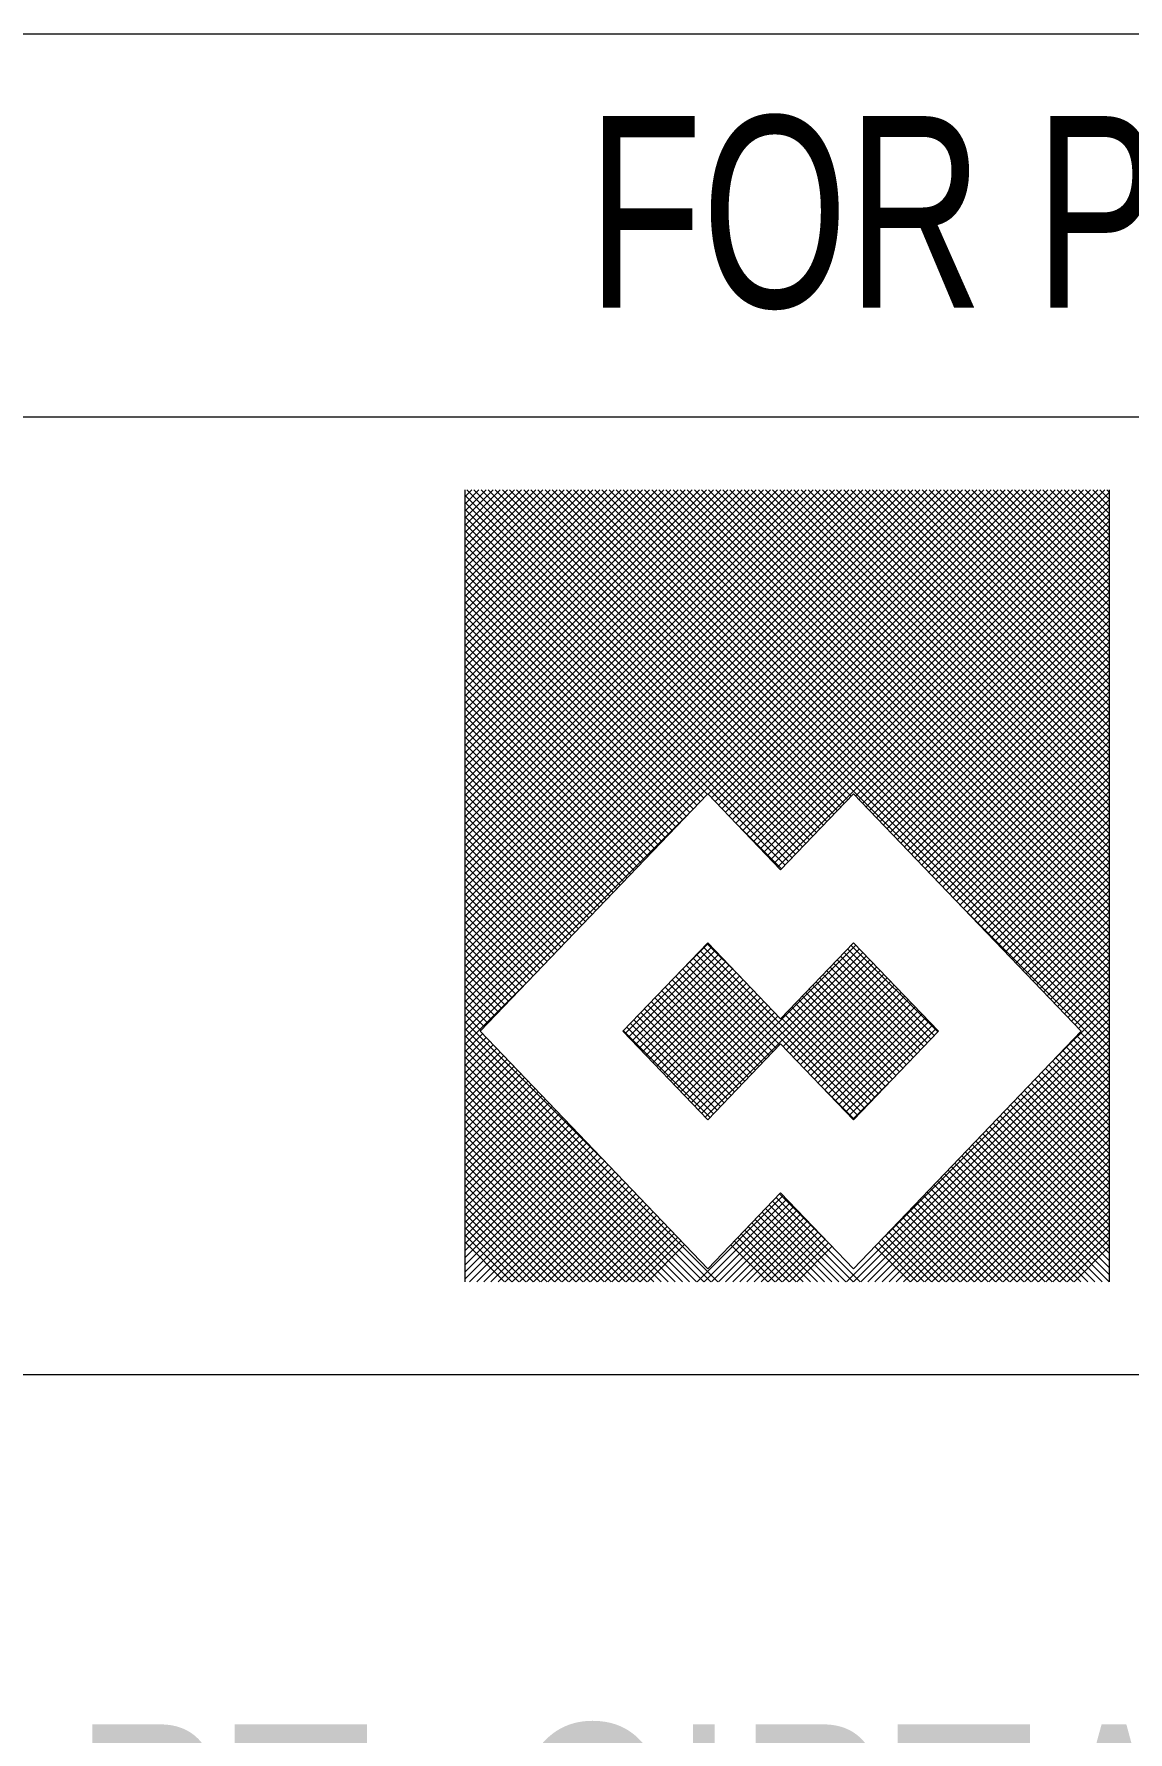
# Model space of a CAD drawing. Header units: centimetres. Extents: x 17259 to 54652, y 10858 to 53453.
# Drawn here: x 22567.2 to 22738, y 11702.5 to 11967.6 of the extents above; entities that cross this region are included whole.
import ezdxf
from ezdxf.enums import TextEntityAlignment as Align

# ---------------------------------------------------------------- set-up
doc = ezdxf.new("R2010")
doc.units = ezdxf.units.CM
doc.header["$MEASUREMENT"] = 0
doc.layers.add('Etiket', color=7, linetype='Continuous', lineweight=5)
doc.layers.add('Etiket-Text-List1', color=3, linetype='Continuous')
doc.layers.add('Etiket-Text-List2', color=1, linetype='Continuous')
doc.styles.get("Standard").update_dxf_attribs({"font": 'arial.ttf'})

# ---------------------------------------------------------------- blocks, each defined once
blk = doc.blocks.new('A$C6CDB76E5')
at = {"lineweight": 15}
for p, q in [((-196.161, 157.091), (0, 157.091)), ((-196.161, 147.283), (0, 147.283)), ((-196.161, 122.763), (0, 122.763))]:
    blk.add_line(p, q, dxfattribs=at)
at = {"layer": 'Etiket-Text-List1', "lineweight": 9, "width": 0.7}
for tag, p in [('1:XXXX', (-155.994, 30.993)), ('EN', (-155.994, 23.637)), ('DD/MM/YY', (-131.282, 23.637)), ('1', (-10.349, 19.103)), ('EN', (-155.994, 16.281)), ('DD/MM/YY', (-131.282, 16.281)), ('DD/MM/YY', (-131.282, 8.925)), ('EN', (-155.847, 8.925)), ('DD/MM/YY', (-131.282, 1.569)), ('EN', (-155.701, 1.569))]:
    blk.add_attdef(tag, p, '', height=3.923, dxfattribs=at)
at = {"layer": 'Etiket-Text-List2', "lineweight": 13, "width": 0.7}
for tag, height, p in [('FOR FABRICATION', 4.904, (-94.561, 150.086)), ('CLIENT_NAME', 6.13, (-94.083, 107.67)), ('PROJECT_1', 4.904, (-94.083, 87.492)), ('PROJECT_2', 4.904, (-94.083, 79.166)), ('DRAWING_TITLE1', 6.13, (-94.083, 59.035)), ('DRAWING_TITLE2', 6.13, (-94.083, 49.895)), ('DRAWING_TITLE3', 6.13, (-94.083, 40.104)), ('LDP-X-XXX-AR-01', 6.13, (-62.012, 12.67))]:
    blk.add_attdef(tag, text='', height=height, dxfattribs=at).set_placement(p, align=Align.CENTER)
blk = doc.blocks.new('LOGO WAM')
at = {"color": 2, "lineweight": 18}
for p, q in [((564069.2, -507431.3), (567176.2, -504324.4)), ((564069.2, -507390.4), (567135.3, -504324.4)), ((564069.2, -507349.4), (567094.3, -504324.4)), ((564069.2, -507308.5), (567053.4, -504324.4)), ((564069.2, -507267.6), (567012.5, -504324.4)), ((564069.2, -507226.7), (566971.6, -504324.4)), ((564069.2, -507185.8), (566930.7, -504324.4)), ((564069.2, -507144.9), (566889.8, -504324.4)), ((564069.2, -507103.9), (566848.8, -504324.4)), ((564069.2, -507063), (566807.9, -504324.4)), ((564069.2, -507022.1), (566767, -504324.4)), ((564069.2, -506981.2), (566726.1, -504324.4)), ((564069.2, -506940.3), (566685.2, -504324.4)), ((564069.2, -506899.4), (566644.3, -504324.4)), ((564069.2, -506858.4), (566603.3, -504324.4)), ((564069.2, -506817.5), (566562.4, -504324.4)), ((564069.2, -506776.6), (566521.5, -504324.4)), ((564069.2, -506735.7), (566480.6, -504324.4)), ((564069.2, -506694.8), (566439.7, -504324.4)), ((564069.2, -506653.9), (566398.8, -504324.4)), ((564069.2, -506612.9), (566357.8, -504324.4)), ((564069.2, -506572), (566316.9, -504324.4)), ((564069.2, -506531.1), (566276, -504324.4)), ((564069.2, -506490.2), (566235.1, -504324.4)), ((564069.2, -506449.3), (566194.2, -504324.4)), ((564069.2, -506408.4), (566153.3, -504324.4)), ((564069.2, -506367.4), (566112.3, -504324.4)), ((564069.2, -506326.5), (566071.4, -504324.4)), ((564069.2, -506285.6), (566030.5, -504324.4)), ((564069.2, -506244.7), (565989.6, -504324.4)), ((564069.2, -506203.8), (565948.7, -504324.4)), ((564069.2, -506162.9), (565907.8, -504324.4)), ((564069.2, -506122), (565866.8, -504324.4)), ((564069.2, -506081), (565825.9, -504324.4)), ((564069.2, -506040.1), (565785, -504324.4)), ((564069.2, -505999.2), (565744.1, -504324.4)), ((564069.2, -505958.3), (565703.2, -504324.4)), ((564069.2, -505917.4), (565662.3, -504324.4)), ((564069.2, -505876.5), (565621.4, -504324.4)), ((564069.2, -505835.5), (565580.4, -504324.4)), ((564069.2, -505794.6), (565539.5, -504324.4)), ((564069.2, -505753.7), (565498.6, -504324.4)), ((564069.2, -505712.8), (565457.7, -504324.4)), ((564069.2, -505671.9), (565416.8, -504324.4)), ((564069.2, -505631), (565375.9, -504324.4)), ((564069.2, -505590), (565334.9, -504324.4)), ((564069.2, -505549.1), (565294, -504324.4)), ((564069.2, -505508.2), (565253.1, -504324.4)), ((564069.2, -505467.3), (565212.2, -504324.4)), ((564069.2, -505426.4), (565171.3, -504324.4)), ((564069.2, -505385.5), (565130.4, -504324.4)), ((564069.2, -505344.5), (565089.4, -504324.4)), ((564069.2, -505303.6), (565048.5, -504324.4)), ((564069.2, -505262.7), (565007.6, -504324.4)), ((564069.2, -505221.8), (564966.7, -504324.4)), ((564069.2, -505180.9), (564925.8, -504324.4)), ((564069.2, -505140), (564884.9, -504324.4)), ((564069.2, -505099), (564843.9, -504324.4)), ((564069.2, -505058.1), (564803, -504324.4)), ((564069.2, -505017.2), (564762.1, -504324.4)), ((564069.2, -504976.3), (564721.2, -504324.4)), ((564069.2, -504935.4), (564680.3, -504324.4)), ((564069.2, -504894.5), (564639.4, -504324.4)), ((564069.2, -504853.5), (564598.4, -504324.4)), ((564069.2, -504812.6), (564557.5, -504324.4)), ((564069.2, -504771.7), (564516.6, -504324.4)), ((564069.2, -504730.8), (564475.7, -504324.4)), ((564069.2, -504689.9), (564434.8, -504324.4)), ((564069.2, -504649), (564393.9, -504324.4)), ((564069.2, -504608), (564352.9, -504324.4)), ((564069.2, -504567.1), (564312, -504324.4)), ((564069.2, -504526.2), (564271.1, -504324.4)), ((564069.2, -504485.3), (564230.2, -504324.4)), ((564069.2, -504444.4), (564189.3, -504324.4)), ((564069.2, -504403.5), (564148.4, -504324.4)), ((564069.2, -504362.6), (564107.4, -504324.4)), ((566070, -506315.6), (564078.8, -504324.4)), ((566090.1, -506294.7), (564119.7, -504324.4)), ((566110.1, -506273.8), (564160.6, -504324.4)), ((566130.1, -506252.9), (564201.5, -504324.4)), ((566150.1, -506232), (564242.4, -504324.4)), ((566170.1, -506211.1), (564283.3, -504324.4)), ((566190.1, -506190.2), (564324.3, -504324.4)), ((566210.1, -506169.3), (564365.2, -504324.4)), ((566230.2, -506148.4), (564406.1, -504324.4)), ((566250.2, -506127.5), (564447, -504324.4)), ((566270.2, -506106.6), (564487.9, -504324.4)), ((566290.2, -506085.7), (564528.8, -504324.4)), ((567774.1, -507528.7), (564569.8, -504324.4)), ((567774.1, -507487.8), (564610.7, -504324.4)), ((567774.1, -507446.9), (564651.6, -504324.4)), ((567774.1, -507406), (564692.5, -504324.4)), ((567774.1, -507365.1), (564733.4, -504324.4)), ((567774.1, -507324.2), (564774.3, -504324.4)), ((567774.1, -507283.2), (564815.3, -504324.4)), ((567774.1, -507242.3), (564856.2, -504324.4)), ((567774.1, -507201.4), (564897.1, -504324.4)), ((567774.1, -507160.5), (564938, -504324.4)), ((567774.1, -507119.6), (564978.9, -504324.4)), ((567774.1, -507078.7), (565019.8, -504324.4)), ((567774.1, -507037.7), (565060.8, -504324.4)), ((567774.1, -506996.8), (565101.7, -504324.4)), ((567774.1, -506955.9), (565142.6, -504324.4)), ((567774.1, -506915), (565183.5, -504324.4)), ((567774.1, -506874.1), (565224.4, -504324.4)), ((567774.1, -506833.2), (565265.3, -504324.4)), ((567774.1, -506792.2), (565306.3, -504324.4)), ((567774.1, -506751.3), (565347.2, -504324.4)), ((567774.1, -506710.4), (565388.1, -504324.4)), ((567774.1, -506669.5), (565429, -504324.4)), ((565467.1, -506074.3), (567217.1, -504324.4)), ((567774.1, -506628.6), (565469.9, -504324.4)), ((565487.1, -506095.2), (567258, -504324.4)), ((565507.2, -506116.1), (567298.9, -504324.4)), ((567774.1, -506587.7), (565510.8, -504324.4)), ((565527.2, -506137), (567339.8, -504324.4)), ((565547.2, -506157.9), (567380.8, -504324.4)), ((567774.1, -506546.7), (565551.8, -504324.4)), ((565567.2, -506178.8), (567421.7, -504324.4)), ((565587.2, -506199.7), (567462.6, -504324.4)), ((567774.1, -506505.8), (565592.7, -504324.4)), ((565607.2, -506220.6), (567503.5, -504324.4)), ((565627.3, -506241.5), (567544.4, -504324.4)), ((567774.1, -506464.9), (565633.6, -504324.4)), ((565647.3, -506262.4), (567585.3, -504324.4)), ((565667.3, -506283.3), (567626.2, -504324.4)), ((567774.1, -506424), (565674.5, -504324.4)), ((565687.3, -506304.2), (567667.2, -504324.4)), ((565707.3, -506325.1), (567708.1, -504324.4)), ((567774.1, -506383.1), (565715.4, -504324.4)), ((565727.3, -506346), (567749, -504324.4)), ((567774.1, -506342.2), (565756.3, -504324.4)), ((567774.1, -506301.2), (565797.3, -504324.4)), ((567774.1, -506260.3), (565838.2, -504324.4)), ((567774.1, -506219.4), (565879.1, -504324.4)), ((567774.1, -506178.5), (565920, -504324.4)), ((567774.1, -506137.6), (565960.9, -504324.4)), ((567774.1, -506096.7), (566001.8, -504324.4)), ((567774.1, -506055.7), (566042.8, -504324.4)), ((567774.1, -506014.8), (566083.7, -504324.4)), ((567774.1, -505973.9), (566124.6, -504324.4)), ((567774.1, -505933), (566165.5, -504324.4)), ((567774.1, -505892.1), (566206.4, -504324.4)), ((567774.1, -505851.2), (566247.3, -504324.4)), ((567774.1, -505810.3), (566288.2, -504324.4)), ((567774.1, -505769.3), (566329.2, -504324.4)), ((567774.1, -505728.4), (566370.1, -504324.4)), ((567774.1, -505687.5), (566411, -504324.4)), ((567774.1, -505646.6), (566451.9, -504324.4)), ((567774.1, -505605.7), (566492.8, -504324.4)), ((567774.1, -505564.8), (566533.7, -504324.4)), ((567774.1, -505523.8), (566574.7, -504324.4)), ((567774.1, -505482.9), (566615.6, -504324.4)), ((567774.1, -505442), (566656.5, -504324.4)), ((567774.1, -505401.1), (566697.4, -504324.4)), ((567774.1, -505360.2), (566738.3, -504324.4)), ((567774.1, -505319.3), (566779.2, -504324.4)), ((567774.1, -505278.3), (566820.2, -504324.4)), ((567774.1, -505237.4), (566861.1, -504324.4)), ((567774.1, -505196.5), (566902, -504324.4)), ((567774.1, -505155.6), (566942.9, -504324.4)), ((567774.1, -505114.7), (566983.8, -504324.4)), ((567774.1, -505073.8), (567024.7, -504324.4)), ((567774.1, -505032.8), (567065.7, -504324.4)), ((567774.1, -504991.9), (567106.6, -504324.4)), ((567774.1, -504951), (567147.5, -504324.4)), ((567774.1, -504910.1), (567188.4, -504324.4)), ((567774.1, -504869.2), (567229.3, -504324.4)), ((567774.1, -504828.3), (567270.2, -504324.4)), ((567774.1, -504787.3), (567311.2, -504324.4)), ((567774.1, -504746.4), (567352.1, -504324.4)), ((567774.1, -504705.5), (567393, -504324.4)), ((567774.1, -504664.6), (567433.9, -504324.4)), ((567774.1, -504623.7), (567474.8, -504324.4)), ((567774.1, -504582.8), (567515.7, -504324.4)), ((567774.1, -504541.8), (567556.7, -504324.4)), ((567774.1, -504500.9), (567597.6, -504324.4)), ((567774.1, -504460), (567638.5, -504324.4)), ((567774.1, -504419.1), (567679.4, -504324.4)), ((567774.1, -504378.2), (567720.3, -504324.4)), ((567774.1, -504337.3), (567761.2, -504324.4)), ((566050, -506336.5), (564069.2, -504355.7)), ((566030, -506357.4), (564069.2, -504396.7)), ((565747.4, -506366.9), (567774.1, -504340.1)), ((565767.4, -506387.8), (567774.1, -504381)), ((565787.4, -506408.7), (567774.1, -504421.9)), ((566010, -506378.3), (564069.2, -504437.6)), ((565990, -506399.2), (564069.2, -504478.5)), ((565970, -506420.1), (564069.2, -504519.4)), ((565807.4, -506429.6), (567774.1, -504462.9)), ((565827.4, -506450.5), (567774.1, -504503.8)), ((565949.9, -506441), (564069.2, -504560.3)), ((565929.9, -506461.9), (564069.2, -504601.2)), ((565847.4, -506471.4), (567774.1, -504544.7)), ((565867.4, -506492.3), (567774.1, -504585.6)), ((565909.9, -506482.8), (564069.2, -504642.2)), ((565461.3, -506075.1), (564069.2, -504683.1)), ((566316, -506084.6), (567774.1, -504626.5)), ((566336.1, -506105.5), (567774.1, -504667.4)), ((566356.1, -506126.4), (567774.1, -504708.4)), ((565441.3, -506096), (564069.2, -504724)), ((565421.3, -506116.9), (564069.2, -504764.9)), ((565401.3, -506137.8), (564069.2, -504805.8)), ((566376.1, -506147.3), (567774.1, -504749.3)), ((566396.1, -506168.2), (567774.1, -504790.2)), ((565381.2, -506158.7), (564069.2, -504846.7)), ((565361.2, -506179.6), (564069.2, -504887.7)), ((566416.1, -506189.1), (567774.1, -504831.1)), ((566436.1, -506210), (567774.1, -504872)), ((566456.2, -506230.9), (567774.1, -504912.9)), ((565341.2, -506200.5), (564069.2, -504928.6)), ((565321.2, -506221.4), (564069.2, -504969.5)), ((565301.2, -506242.3), (564069.2, -505010.4)), ((566476.2, -506251.8), (567774.1, -504953.9)), ((566496.2, -506272.7), (567774.1, -504994.8)), ((565281.2, -506263.2), (564069.2, -505051.3)), ((565261.1, -506284.1), (564069.2, -505092.2)), ((566516.2, -506293.6), (567774.1, -505035.7)), ((566536.2, -506314.5), (567774.1, -505076.6)), ((565241.1, -506305), (564069.2, -505133.2)), ((565221.1, -506325.9), (564069.2, -505174.1)), ((566556.2, -506335.4), (567774.1, -505117.5)), ((566576.3, -506356.3), (567774.1, -505158.4)), ((566596.3, -506377.2), (567774.1, -505199.4)), ((565201.1, -506346.8), (564069.2, -505215)), ((565181.1, -506367.7), (564069.2, -505255.9)), ((565161.1, -506388.6), (564069.2, -505296.8)), ((566616.3, -506398.1), (567774.1, -505240.3)), ((566636.3, -506419), (567774.1, -505281.2)), ((565141.1, -506409.5), (564069.2, -505337.7)), ((565121, -506430.4), (564069.2, -505378.7)), ((566656.3, -506439.9), (567774.1, -505322.1)), ((566676.3, -506460.8), (567774.1, -505363)), ((566696.3, -506481.7), (567774.1, -505403.9)), ((565101, -506451.3), (564069.2, -505419.6)), ((565081, -506472.2), (564069.2, -505460.5)), ((565061, -506493.1), (564069.2, -505501.4)), ((566716.4, -506502.6), (567774.1, -505444.9)), ((566736.4, -506523.5), (567774.1, -505485.8)), ((565041, -506514), (564069.2, -505542.3)), ((565021, -506534.9), (564069.2, -505583.2)), ((566756.4, -506544.4), (567774.1, -505526.7)), ((566776.4, -506565.3), (567774.1, -505567.6)), ((565000.9, -506555.8), (564069.2, -505624.2)), ((564980.9, -506576.7), (564069.2, -505665.1)), ((566796.4, -506586.2), (567774.1, -505608.5)), ((566816.4, -506607.1), (567774.1, -505649.4)), ((566836.5, -506628), (567774.1, -505690.4)), ((564960.9, -506597.6), (564069.2, -505706)), ((564940.9, -506618.5), (564069.2, -505746.9)), ((564920.9, -506639.4), (564069.2, -505787.8)), ((566856.5, -506648.9), (567774.1, -505731.3)), ((566876.5, -506669.8), (567774.1, -505772.2)), ((564900.9, -506660.3), (564069.2, -505828.7)), ((564880.8, -506681.2), (564069.2, -505869.6)), ((566896.5, -506690.7), (567774.1, -505813.1)), ((566916.5, -506711.6), (567774.1, -505854)), ((564860.8, -506702.1), (564069.2, -505910.6)), ((564840.8, -506723), (564069.2, -505951.5)), ((566936.5, -506732.5), (567774.1, -505894.9)), ((566956.6, -506753.4), (567774.1, -505935.9)), ((566976.6, -506774.3), (567774.1, -505976.8)), ((564820.8, -506743.9), (564069.2, -505992.4)), ((564800.8, -506764.8), (564069.2, -506033.3)), ((564780.8, -506785.8), (564069.2, -506074.2)), ((566996.6, -506795.2), (567774.1, -506017.7)), ((567016.6, -506816.1), (567774.1, -506058.6)), ((564760.8, -506806.7), (564069.2, -506115.1)), ((564740.7, -506827.6), (564069.2, -506156.1)), ((567036.6, -506837), (567774.1, -506099.5)), ((567056.6, -506857.9), (567774.1, -506140.4)), ((567076.6, -506878.8), (567774.1, -506181.3)), ((564069.2, -507472.2), (565348.2, -506193.2)), ((564720.7, -506848.5), (564069.2, -506197)), ((564700.7, -506869.4), (564069.2, -506237.9)), ((564680.7, -506890.3), (564069.2, -506278.8)), ((565889.9, -506503.7), (565617.6, -506231.4)), ((567096.7, -506899.7), (567774.1, -506222.3)), ((567116.7, -506920.6), (567774.1, -506263.2)), ((564660.7, -506911.2), (564069.2, -506319.7)), ((564640.7, -506932.1), (564069.2, -506360.6)), ((567136.7, -506941.6), (567774.1, -506304.1)), ((567156.7, -506962.5), (567774.1, -506345)), ((564620.6, -506953), (564069.2, -506401.6)), ((564600.6, -506973.9), (564069.2, -506442.5)), ((567176.7, -506983.4), (567774.1, -506385.9)), ((567196.7, -507004.3), (567774.1, -506426.8)), ((567216.8, -507025.2), (567774.1, -506467.8)), ((564580.6, -506994.8), (564069.2, -506483.4)), ((564560.6, -507015.7), (564069.2, -506524.3)), ((564540.6, -507036.6), (564069.2, -506565.2)), ((567236.8, -507046.1), (567774.1, -506508.7)), ((567256.8, -507067), (567774.1, -506549.6)), ((564520.6, -507057.5), (564069.2, -506606.1)), ((564500.5, -507078.4), (564069.2, -506647.1)), ((567276.8, -507087.9), (567774.1, -506590.5)), ((567296.8, -507108.8), (567774.1, -506631.4)), ((567316.8, -507129.7), (567774.1, -506672.3)), ((564480.5, -507099.3), (564069.2, -506688)), ((564460.5, -507120.2), (564069.2, -506728.9)), ((564440.5, -507141.1), (564069.2, -506769.8)), ((567774.1, -507569.7), (566925.2, -506720.7)), ((567336.9, -507150.6), (567774.1, -506713.3)), ((567356.9, -507171.5), (567774.1, -506754.2)), ((564420.5, -507162), (564069.2, -506810.7)), ((564400.5, -507182.9), (564069.2, -506851.6)), ((567376.9, -507192.4), (567774.1, -506795.1)), ((567396.9, -507213.3), (567774.1, -506836)), ((564380.5, -507203.8), (564069.2, -506892.6)), ((564360.4, -507224.7), (564069.2, -506933.5)), ((564989.5, -507452.1), (565488, -506953.6)), ((565309.3, -507091.4), (565468, -506932.7)), ((565389.8, -507870.1), (566316.9, -506943)), ((565409.8, -507891), (566336.9, -506963.9)), ((566367.5, -507881.5), (565440.4, -506954.4)), ((565656.6, -507129.6), (565460.5, -506933.5)), ((566767.9, -507463.5), (566269.4, -506965)), ((566787.9, -507442.6), (566289.4, -506944.1)), ((567416.9, -507234.2), (567774.1, -506876.9)), ((567436.9, -507255.1), (567774.1, -506917.8)), ((567456.9, -507276), (567774.1, -506958.8)), ((564340.4, -507245.6), (564069.2, -506974.4)), ((564320.4, -507266.5), (564069.2, -507015.3)), ((564300.4, -507287.4), (564069.2, -507056.2)), ((565009.5, -507473), (565508, -506974.5)), ((565029.5, -507493.9), (565528, -506995.4)), ((565049.5, -507514.8), (565548, -507016.3)), ((565069.5, -507535.7), (565568.1, -507037.2)), ((565089.6, -507556.6), (565588.1, -507058.1)), ((565838.9, -507557.4), (565340.4, -507058.9)), ((565858.9, -507536.5), (565360.4, -507038)), ((565878.9, -507515.6), (565380.4, -507017.1)), ((566327.5, -507923.3), (565400.4, -506996.2)), ((566347.5, -507902.4), (565420.4, -506975.3)), ((565429.8, -507911.9), (566356.9, -506984.8)), ((565449.8, -507932.8), (566376.9, -507005.7)), ((565898.4, -507525.1), (566397, -507026.6)), ((565918.5, -507546), (566417, -507047.5)), ((566687.8, -507547.1), (566189.3, -507048.6)), ((566707.8, -507526.2), (566209.3, -507027.7)), ((566727.8, -507505.3), (566229.3, -507006.8)), ((566747.8, -507484.4), (566249.3, -506985.9)), ((567477, -507296.9), (567774.1, -506999.7)), ((567497, -507317.8), (567774.1, -507040.6)), ((564280.4, -507308.3), (564069.2, -507097.1)), ((564260.4, -507329.2), (564069.2, -507138.1)), ((564069.2, -507513.1), (564422.5, -507159.9)), ((565109.6, -507577.5), (565608.1, -507079)), ((565129.6, -507598.4), (565628.1, -507099.9)), ((565149.6, -507619.3), (565648.1, -507120.8)), ((565169.6, -507640.2), (565668.1, -507141.7)), ((565189.6, -507661.1), (565688.1, -507162.6)), ((565738.8, -507661.9), (565240.3, -507163.4)), ((565758.8, -507641), (565260.3, -507142.5)), ((565778.8, -507620.1), (565280.3, -507121.6)), ((565798.8, -507599.2), (565300.3, -507100.7)), ((565818.9, -507578.3), (565320.4, -507079.8)), ((565938.5, -507566.9), (566437, -507068.4)), ((565958.5, -507587.8), (566457, -507089.3)), ((565978.5, -507608.7), (566477, -507110.2)), ((565998.5, -507629.6), (566497, -507131.1)), ((566018.5, -507650.5), (566517, -507152)), ((566587.7, -507651.6), (566089.2, -507153.1)), ((566607.7, -507630.7), (566109.2, -507132.2)), ((566627.7, -507609.8), (566129.2, -507111.3)), ((566647.8, -507588.9), (566149.3, -507090.4)), ((566667.8, -507568), (566169.3, -507069.5)), ((567517, -507338.7), (567774.1, -507081.5)), ((567537, -507359.6), (567774.1, -507122.4)), ((567557, -507380.5), (567774.1, -507163.3)), ((564240.3, -507350.1), (564069.2, -507179)), ((564220.3, -507371), (564069.2, -507219.9)), ((564200.3, -507391.9), (564069.2, -507260.8)), ((565658.7, -507745.5), (565160.2, -507247)), ((565678.7, -507724.6), (565180.2, -507226.1)), ((565698.8, -507703.7), (565200.3, -507205.2)), ((565209.7, -507682), (565708.2, -507183.5)), ((565718.8, -507682.8), (565220.3, -507184.3)), ((565229.7, -507702.9), (565728.2, -507204.4)), ((565249.7, -507723.8), (565748.2, -507225.3)), ((565269.7, -507744.7), (565768.2, -507246.2)), ((566487.6, -507756.1), (565989.1, -507257.6)), ((566507.7, -507735.2), (566009.1, -507236.7)), ((566527.7, -507714.3), (566029.2, -507215.8)), ((566038.6, -507671.4), (566537.1, -507172.9)), ((566547.7, -507693.4), (566049.2, -507194.9)), ((566058.6, -507692.3), (566557.1, -507193.8)), ((566567.7, -507672.5), (566069.2, -507174)), ((566078.6, -507713.2), (566577.1, -507214.7)), ((566098.6, -507734.1), (566597.1, -507235.6)), ((566118.6, -507755), (566617.1, -507256.5)), ((567577, -507401.4), (567774.1, -507204.3)), ((567597.1, -507422.3), (567774.1, -507245.2)), ((564180.3, -507412.8), (564069.2, -507301.7)), ((564160.3, -507433.7), (564069.2, -507342.6)), ((565558.7, -507850.1), (565060.1, -507351.5)), ((565578.7, -507829.2), (565080.2, -507330.6)), ((565598.7, -507808.3), (565100.2, -507309.7)), ((565618.7, -507787.4), (565120.2, -507288.8)), ((565638.7, -507766.4), (565140.2, -507267.9)), ((565289.7, -507765.6), (565788.2, -507267.1)), ((565309.7, -507786.5), (565808.2, -507288)), ((565329.7, -507807.4), (565828.3, -507308.9)), ((565349.8, -507828.3), (565848.3, -507329.8)), ((565369.8, -507849.2), (565868.3, -507350.7)), ((566407.6, -507839.7), (565909.1, -507341.2)), ((566427.6, -507818.8), (565929.1, -507320.3)), ((566447.6, -507797.9), (565949.1, -507299.4)), ((566467.6, -507777), (565969.1, -507278.5)), ((566138.6, -507775.9), (566637.1, -507277.4)), ((566158.7, -507796.8), (566657.2, -507298.3)), ((566178.7, -507817.7), (566677.2, -507319.2)), ((566198.7, -507838.6), (566697.2, -507340.1)), ((566490.6, -508610.6), (567774.1, -507327)), ((567416.3, -507643.9), (567774.1, -507286.1)), ((564857, -508171.3), (564069.2, -507383.6)), ((565523.6, -508878.9), (564069.2, -507424.5)), ((564069.2, -507554), (564169.7, -507453.6)), ((565478.6, -507933.7), (564980.1, -507435.1)), ((565498.6, -507912.8), (565000.1, -507414.2)), ((565518.6, -507891.9), (565020.1, -507393.3)), ((565538.6, -507871), (565040.1, -507372.4)), ((566387.6, -507860.6), (565889.1, -507362.1)), ((566218.7, -507859.5), (566717.2, -507361)), ((566238.7, -507880.4), (566737.2, -507381.9)), ((566258.7, -507901.3), (566757.2, -507402.8)), ((566263.2, -508878.9), (567774.1, -507367.9)), ((566278.7, -507922.2), (566777.3, -507423.7)), ((566304.1, -508878.9), (567774.1, -507408.8)), ((566345, -508878.9), (567774.1, -507449.8)), ((567774.1, -507610.6), (567607.7, -507444.1)), ((565482.7, -508878.9), (564069.2, -507465.4)), ((564069.2, -507594.9), (564189.7, -507474.5)), ((564069.2, -507635.9), (564209.7, -507495.4)), ((565441.8, -508878.9), (564069.2, -507506.3)), ((564069.2, -507676.8), (564229.7, -507516.3)), ((564069.2, -507717.7), (564249.7, -507537.2)), ((565400.9, -508878.9), (564069.2, -507547.2)), ((566385.9, -508878.9), (567774.1, -507490.7)), ((566426.9, -508878.9), (567774.1, -507531.6)), ((567774.1, -507815.1), (567507.6, -507548.6)), ((567774.1, -507774.2), (567527.6, -507527.7)), ((567774.1, -507733.3), (567547.6, -507506.8)), ((567774.1, -507692.4), (567567.6, -507485.9)), ((567774.1, -507651.5), (567587.7, -507465)), ((564069.2, -507758.6), (564269.8, -507558.1)), ((564069.2, -507799.5), (564289.8, -507579)), ((565360, -508878.9), (564069.2, -507588.1)), ((564069.2, -507840.4), (564309.8, -507599.9)), ((564069.2, -507881.4), (564329.8, -507620.8)), ((565319.1, -508878.9), (564069.2, -507629)), ((564069.2, -507922.3), (564349.8, -507641.7)), ((566467.8, -508878.9), (567774.1, -507572.5)), ((566508.7, -508878.9), (567774.1, -507613.4)), ((567774.1, -507978.8), (567427.5, -507632.2)), ((567774.1, -507937.9), (567447.6, -507611.3)), ((567774.1, -507897), (567467.6, -507590.4)), ((567774.1, -507856.1), (567487.6, -507569.5)), ((564069.2, -507963.2), (564369.8, -507662.6)), ((565278.2, -508878.9), (564069.2, -507670)), ((564069.2, -508004.1), (564389.8, -507683.5)), ((564069.2, -508045), (564409.9, -507704.4)), ((565237.2, -508878.9), (564069.2, -507710.9)), ((564069.2, -508085.9), (564429.9, -507725.3)), ((564069.2, -508126.9), (564449.9, -507746.2)), ((566298.8, -507943.2), (566529.5, -507712.4)), ((566549.6, -508878.9), (567774.1, -507654.3)), ((566590.5, -508878.9), (567774.1, -507695.3)), ((566631.4, -508878.9), (567774.1, -507736.2)), ((567774.1, -508183.4), (567327.5, -507736.7)), ((567774.1, -508142.5), (567347.5, -507715.8)), ((567774.1, -508101.6), (567367.5, -507694.9)), ((567774.1, -508060.6), (567387.5, -507674)), ((567774.1, -508019.7), (567407.5, -507653.1)), ((565196.3, -508878.9), (564069.2, -507751.8)), ((564069.2, -508167.8), (564469.9, -507767.1)), ((564069.2, -508208.7), (564489.9, -507788)), ((565155.4, -508878.9), (564069.2, -507792.7)), ((564069.2, -508249.6), (564509.9, -507808.9)), ((564069.2, -508290.5), (564530, -507829.8)), ((565114.5, -508878.9), (564069.2, -507833.6)), ((566307.5, -507944.2), (566125.6, -507762.4)), ((566672.4, -508878.9), (567774.1, -507777.1)), ((566713.3, -508878.9), (567774.1, -507818)), ((567774.1, -508388), (567227.4, -507841.2)), ((567774.1, -508347.1), (567247.4, -507820.3)), ((567774.1, -508306.1), (567267.4, -507799.4)), ((567774.1, -508265.2), (567287.4, -507778.5)), ((567774.1, -508224.3), (567307.4, -507757.6)), ((564069.2, -508331.4), (564550, -507850.7)), ((564069.2, -508372.3), (564570, -507871.6)), ((565073.6, -508878.9), (564069.2, -507874.5)), ((564069.2, -508413.3), (564590, -507892.5)), ((564069.2, -508454.2), (564610, -507913.4)), ((565032.7, -508878.9), (564069.2, -507915.5)), ((564069.2, -508495.1), (564630, -507934.3)), ((566754.2, -508878.9), (567774.1, -507858.9)), ((566795.1, -508878.9), (567774.1, -507899.8)), ((566836, -508878.9), (567774.1, -507940.8)), ((567774.1, -508551.6), (567147.3, -507924.8)), ((567774.1, -508510.7), (567167.3, -507903.9)), ((567774.1, -508469.8), (567187.3, -507883)), ((567774.1, -508428.9), (567207.4, -507862.1)), ((564069.2, -508536), (564650.1, -507955.2)), ((564991.7, -508878.9), (564069.2, -507956.4)), ((564069.2, -508576.9), (564670.1, -507976.1)), ((564069.2, -508617.8), (564690.1, -507997)), ((564950.8, -508878.9), (564069.2, -507997.3)), ((564069.2, -508658.8), (564710.1, -508017.9)), ((564909.9, -508878.9), (564069.2, -508038.2)), ((564069.2, -508699.7), (564730.1, -508038.8)), ((566876.9, -508878.9), (567774.1, -507981.7)), ((566917.9, -508878.9), (567774.1, -508022.6)), ((567774.1, -508756.2), (567047.2, -508029.3)), ((567774.1, -508715.3), (567067.3, -508008.4)), ((567774.1, -508674.4), (567087.3, -507987.5)), ((567774.1, -508633.5), (567107.3, -507966.6)), ((567774.1, -508592.6), (567127.3, -507945.7)), ((564069.2, -508740.6), (564750.1, -508059.7)), ((564869, -508878.9), (564069.2, -508079.1)), ((564069.2, -508781.5), (564770.1, -508080.6)), ((564069.2, -508822.4), (564790.2, -508101.5)), ((564828.1, -508878.9), (564069.2, -508120)), ((564069.2, -508863.3), (564810.2, -508122.4)), ((567692.2, -508878.9), (566947.2, -508133.8)), ((566958.8, -508878.9), (567774.1, -508063.5)), ((567733.1, -508878.9), (566967.2, -508112.9)), ((567774, -508878.9), (566987.2, -508092)), ((566999.7, -508878.9), (567774.1, -508104.4)), ((567774.1, -508838.1), (567007.2, -508071.1)), ((567774.1, -508797.1), (567027.2, -508050.2)), ((564787.2, -508878.9), (564069.2, -508161)), ((564746.2, -508878.9), (564069.2, -508201.9)), ((564094.6, -508878.9), (564830.2, -508143.3)), ((564135.6, -508878.9), (564850.2, -508164.2)), ((564176.5, -508878.9), (564870.2, -508185.1)), ((564217.4, -508878.9), (564890.2, -508206)), ((564258.3, -508878.9), (564910.3, -508226.9)), ((567487.6, -508878.9), (566847.1, -508238.3)), ((567528.5, -508878.9), (566867.1, -508217.4)), ((567569.5, -508878.9), (566887.1, -508196.5)), ((567610.4, -508878.9), (566907.1, -508175.6)), ((567651.3, -508878.9), (566927.1, -508154.7)), ((567040.6, -508878.9), (567774.1, -508145.3)), ((567081.5, -508878.9), (567774.1, -508186.2)), ((567122.4, -508878.9), (567774.1, -508227.2)), ((564705.3, -508878.9), (564069.2, -508242.8)), ((564664.4, -508878.9), (564069.2, -508283.7)), ((564623.5, -508878.9), (564069.2, -508324.6)), ((564299.2, -508878.9), (564930.3, -508247.8)), ((564340.1, -508878.9), (564950.3, -508268.7)), ((564381.1, -508878.9), (564970.3, -508289.6)), ((564422, -508878.9), (564990.3, -508310.5)), ((564462.9, -508878.9), (565010.3, -508331.4)), ((567324, -508878.9), (566767, -508321.9)), ((567364.9, -508878.9), (566787, -508301)), ((567405.8, -508878.9), (566807, -508280.1)), ((567446.7, -508878.9), (566827.1, -508259.2)), ((567163.4, -508878.9), (567774.1, -508268.1)), ((567204.3, -508878.9), (567774.1, -508309)), ((564582.6, -508878.9), (564069.2, -508365.5)), ((564541.7, -508878.9), (564069.2, -508406.5)), ((564503.8, -508878.9), (565030.4, -508352.3)), ((564544.7, -508878.9), (565050.4, -508373.2)), ((564585.6, -508878.9), (565070.4, -508394.1)), ((564626.5, -508878.9), (565090.4, -508415)), ((565404, -508878.9), (565899.3, -508383.5)), ((565444.9, -508878.9), (565919.3, -508404.4)), ((565485.8, -508878.9), (565939.3, -508425.3)), ((566301.1, -508878.9), (565838, -508415.8)), ((566342, -508878.9), (565858, -508394.9)), ((566164.6, -508660.6), (565878.1, -508374)), ((567119.4, -508878.9), (566666.9, -508426.4)), ((567160.3, -508878.9), (566687, -508405.5)), ((567201.2, -508878.9), (566707, -508384.6)), ((567242.1, -508878.9), (566727, -508363.7)), ((567283, -508878.9), (566747, -508342.8)), ((567245.2, -508878.9), (567774.1, -508349.9)), ((567286.1, -508878.9), (567774.1, -508390.8)), ((567327, -508878.9), (567774.1, -508431.7)), ((564500.7, -508878.9), (564069.2, -508447.4)), ((564459.8, -508878.9), (564069.2, -508488.3)), ((564418.9, -508878.9), (564069.2, -508529.2)), ((564667.5, -508878.9), (565110.4, -508435.9)), ((564708.4, -508878.9), (565130.4, -508456.8)), ((564749.3, -508878.9), (565150.4, -508477.7)), ((564790.2, -508878.9), (565170.5, -508498.6)), ((564831.1, -508878.9), (565190.5, -508519.5)), ((565526.7, -508878.9), (565959.3, -508446.2)), ((565567.6, -508878.9), (565979.4, -508467.1)), ((565608.5, -508878.9), (565999.4, -508488)), ((565649.5, -508878.9), (566019.4, -508508.9)), ((565690.4, -508878.9), (566039.4, -508529.8)), ((566096.5, -508878.9), (565738, -508520.3)), ((566137.4, -508878.9), (565758, -508499.4)), ((566178.3, -508878.9), (565778, -508478.5)), ((566219.2, -508878.9), (565798, -508457.6)), ((566260.1, -508878.9), (565818, -508436.7)), ((566914.8, -508878.9), (566566.9, -508530.9)), ((566955.7, -508878.9), (566586.9, -508510)), ((566996.6, -508878.9), (566606.9, -508489.1)), ((567037.6, -508878.9), (566626.9, -508468.2)), ((567078.5, -508878.9), (566646.9, -508447.3)), ((567367.9, -508878.9), (567774.1, -508472.7)), ((567408.9, -508878.9), (567774.1, -508513.6)), ((564378, -508878.9), (564069.2, -508570.1)), ((564337.1, -508878.9), (564069.2, -508611)), ((564872, -508878.9), (565210.5, -508540.4)), ((564913, -508878.9), (565230.5, -508561.3)), ((564953.9, -508878.9), (565250.5, -508582.2)), ((564994.8, -508878.9), (565270.5, -508603.1)), ((565035.7, -508878.9), (565290.6, -508624)), ((565891.9, -508878.9), (565637.9, -508624.9)), ((565932.8, -508878.9), (565657.9, -508603.9)), ((565973.7, -508878.9), (565677.9, -508583)), ((566014.6, -508878.9), (565697.9, -508562.1)), ((566055.6, -508878.9), (565717.9, -508541.2)), ((565731.3, -508878.9), (566059.4, -508550.7)), ((565772.2, -508878.9), (566079.4, -508571.6)), ((565813.1, -508878.9), (566099.4, -508592.5)), ((565854, -508878.9), (566119.5, -508613.4)), ((566751.1, -508878.9), (566486.8, -508614.5)), ((566792.1, -508878.9), (566506.8, -508593.6)), ((566833, -508878.9), (566526.8, -508572.7)), ((566873.9, -508878.9), (566546.8, -508551.8)), ((567449.8, -508878.9), (567774.1, -508554.5)), ((567490.7, -508878.9), (567774.1, -508595.4)), ((564296.2, -508878.9), (564069.2, -508652)), ((565076.6, -508878.9), (565310.6, -508644.9)), ((565117.5, -508878.9), (565330.6, -508665.8)), ((565810.1, -508878.9), (565597.8, -508666.7)), ((565851, -508878.9), (565617.9, -508645.8)), ((565895, -508878.9), (566139.5, -508634.3)), ((565935.9, -508878.9), (566159.5, -508655.2)), ((565976.8, -508878.9), (566179.5, -508676.1)), ((566628.4, -508878.9), (566426.7, -508677.2)), ((566669.3, -508878.9), (566446.8, -508656.3)), ((566710.2, -508878.9), (566466.8, -508635.4)), ((567531.6, -508878.9), (567774.1, -508636.3)), ((567572.5, -508878.9), (567774.1, -508677.2))]:
    blk.add_line(p, q, dxfattribs=at)
at = {"lineweight": 18}
for p, q in [((564069.2, -508878.9), (564069.2, -504324.4)), ((567774.1, -504324.4), (567774.1, -508878.9)), ((564155.4, -507438.7), (565464.6, -506071.7)), ((565884.1, -506509.7), (565464.6, -506071.7)), ((565884.1, -506509.7), (566303.6, -506071.7)), ((567612.8, -507438.7), (566303.6, -506071.7)), ((564976.7, -507438.7), (565464.6, -506929.2)), ((565884.1, -507367.3), (565464.6, -506929.2)), ((565884.1, -507367.3), (566303.6, -506929.2)), ((566791.6, -507438.7), (566303.6, -506929.2)), ((564155.4, -507438.7), (565464.6, -508805.8)), ((564976.7, -507438.7), (565464.6, -507948.3)), ((566791.6, -507438.7), (566303.6, -507948.3)), ((567612.8, -507438.7), (566303.6, -508805.8)), ((565884.1, -507510.2), (565464.6, -507948.3)), ((565884.1, -507510.2), (566303.6, -507948.3)), ((565884.1, -508367.7), (565464.6, -508805.8)), ((565884.1, -508367.7), (566303.6, -508805.8))]:
    blk.add_line(p, q, dxfattribs=at)

msp = doc.modelspace()

# ---------------------------------------------------------------- linework, layer by layer
at = {"lineweight": 0, "ltscale": 50}
msp.add_line((22193.49, 11967.61), (23389.26, 11967.61), dxfattribs=at)
msp.add_line((22193.49, 11967.61), (23389.26, 11967.61), dxfattribs=at)
msp.add_line((22193.49, 11967.61), (23389.26, 11967.61), dxfattribs=at)

# ---------------------------------------------------------------- block references
at = {"xscale": 0.02713873227756484, "yscale": 0.02713873227756484, "zscale": 0.02713873227756484}
msp.add_blockref('LOGO WAM', (7326.4, 25583.15), dxfattribs=at)
at = {"layer": 'Etiket', "lineweight": 0}
ref = msp.add_blockref('A$C6CDB76E5', (23389.26, 11010), dxfattribs=dict(at, xscale=6.095870930054101, yscale=6.095870930054101, zscale=6.095870930054101))
ref.add_attrib('FOR FABRICATION', 'FOR PROPOSAL ONLY', dxfattribs={"layer": 'Etiket-Text-List2', "lineweight": 13, "height": 29.8943, "width": 0.7}).set_placement((22812.83, 11924.9), align=Align.CENTER)
ref.add_attrib('CLIENT_NAME', 'PT. CIPTA MORTAR UTAMA', dxfattribs={"layer": 'Etiket-Text-List2', "lineweight": 13, "height": 37.3679, "width": 0.7}).set_placement((22813.88, 11666.34), align=Align.CENTER)

doc.saveas('drawing.dxf')
